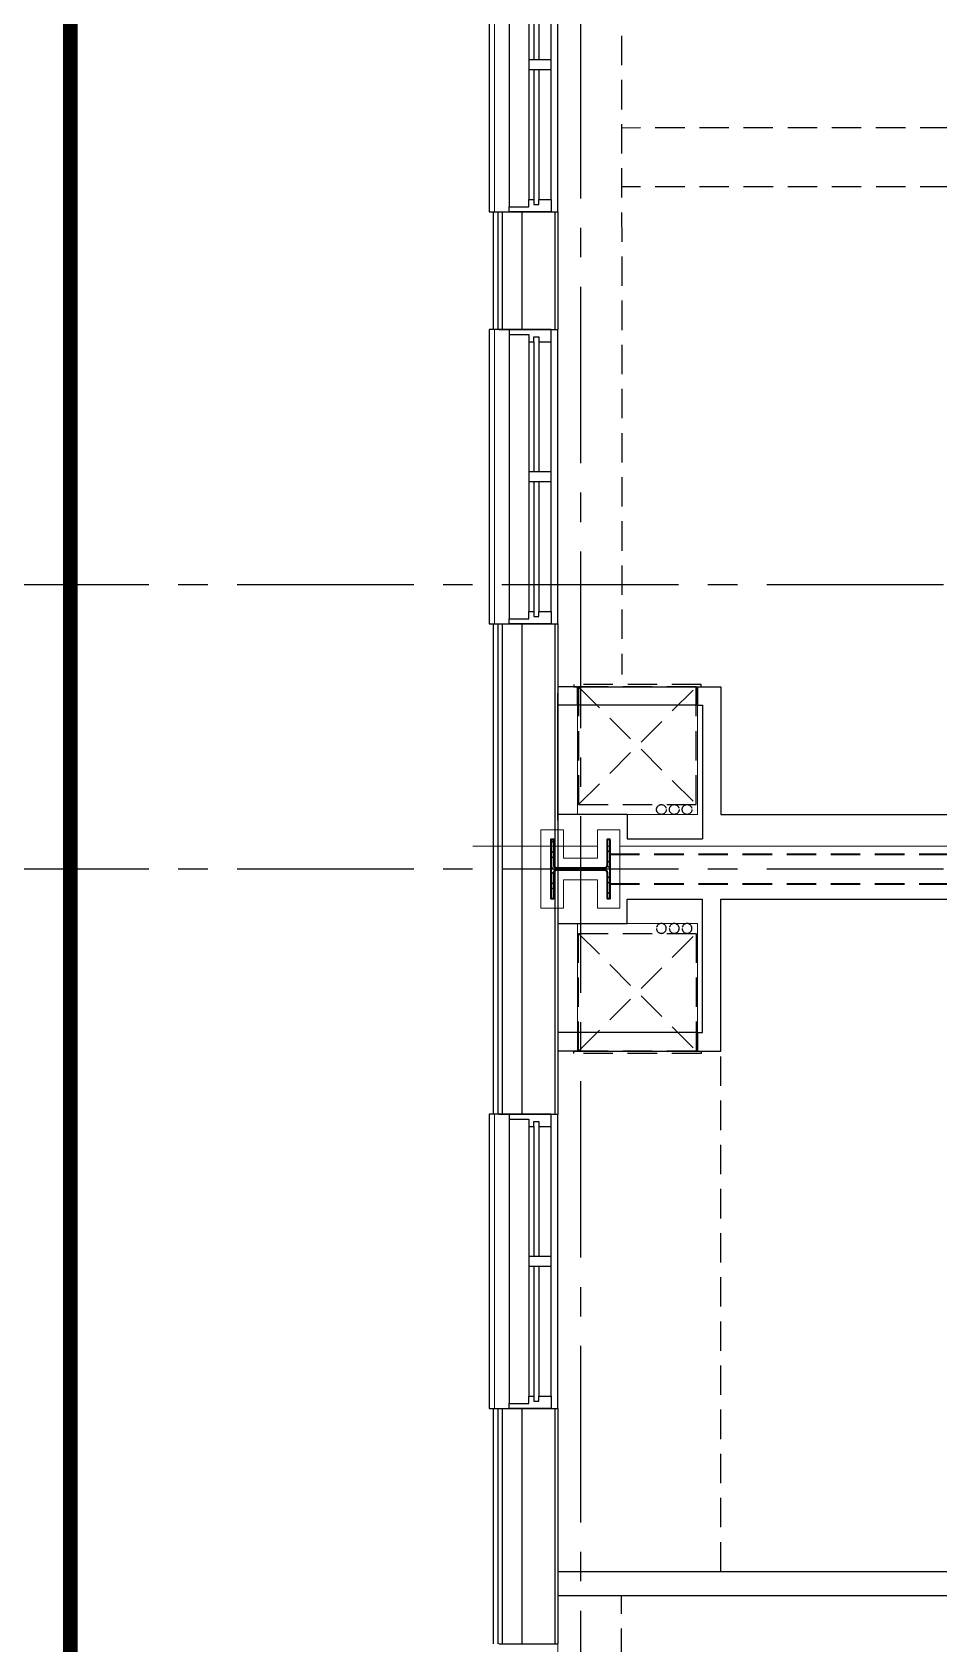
# Model space of a CAD drawing. Header units: inches. Extents: x 12000 to 16048, y 0 to 3185.
# Drawn here: x 12240.2 to 12425.1, y 1745.3 to 2073.9 of the extents above; entities that cross this region are included whole.
import ezdxf

# ---------------------------------------------------------------- set-up
doc = ezdxf.new("R2010")
doc.units = ezdxf.units.IN
doc.header["$LTSCALE"] = 48
doc.header["$MEASUREMENT"] = 0
for name, pattern in [('CENTER2', [1.125, 0.75, -0.125, 0.125, -0.125]), ('HIDDEN', [0.375, 0.25, -0.125]), ('HIDDEN2', [0.1875, 0.125, -0.0625]), ('PHANTOM2', [1.25, 0.625, -0.125, 0.125, -0.125, 0.125, -0.125])]:
    doc.linetypes.add(name, pattern=pattern)
for name, color, linetype in [('_0_Objects', 8, 'Continuous'), ('A-Door-Head', 8, 'Continuous'), ('A-Flor-Soffit', 8, 'HIDDEN2'), ('A-Glaz', 8, 'Continuous'), ('A-Glaz-Sill', 8, 'Continuous'), ('A-Grid(3-32)', 8, 'CENTER2'), ('A-HVAC', 8, 'HIDDEN2'), ('A-Site-Property', 8, 'PHANTOM2'), ('A-Wall-Full', 8, 'Continuous'), ('A-Wall-Hatch', 8, 'Continuous')]:
    doc.layers.add(name, color=color, linetype=linetype)
for name, color, linetype, lineweight in [('A-Detl-Hatch', 8, 'Continuous', 18), ('S-Detl-Hatch', 8, 'Continuous', 18), ('S-Detl-Wide', 8, 'Continuous', 35)]:
    doc.layers.add(name, color=color, linetype=linetype, lineweight=lineweight)
doc.layers.add('G-Anno-Nplt', color=8, linetype='Continuous', lineweight=18, plot=False)

# ---------------------------------------------------------------- blocks, each defined once
blk = doc.blocks.new('EXTERIOR WINDOW 3')
at = {"layer": 'A-Glaz'}
for p, q in [((5693, -8445.75), (5693, -8419.25)), ((5694, -8445.75), (5694, -8419.25)), ((5695, -8474.25), (5695, -8419.25)), ((5693, -8474.25), (5693, -8447.75)), ((5694, -8474.25), (5694, -8447.75))]:
    blk.add_line(p, q, dxfattribs=at)
for points in [[(5693, -8419.25), (5690.5, -8419.25), (5690.5, -8416.75), (5699, -8416.75), (5699, -8417.75), (5695, -8417.75), (5695, -8419.25), (5694, -8419.25), (5694, -8418.25), (5693, -8418.25), (5693, -8419.25)], [(5693, -8474.25), (5690.5, -8474.25), (5690.5, -8476.75), (5699, -8476.75), (5699, -8475.75), (5695, -8475.75), (5695, -8474.25), (5694, -8474.25), (5694, -8475.25), (5693, -8475.25), (5693, -8474.25)]]:
    blk.add_lwpolyline(points, dxfattribs=at)
blk.add_lwpolyline([(5690.5, -8445.75), (5690.5, -8447.75), (5695, -8447.75), (5695, -8445.75)], close=True, dxfattribs=at)
at = {"layer": 'A-Glaz-Sill'}
for p, q in [((5689.12, -8416.75), (5689.12, -8476.75)), ((5690.5, -8419.25), (5690.5, -8474.25)), ((5699, -8475.75), (5699, -8417.75))]:
    blk.add_line(p, q, dxfattribs=at)
blk.add_lwpolyline([(5699, -8476.75), (5703.12, -8476.75), (5703.12, -8416.75), (5699, -8416.75)], dxfattribs=at)
blk = doc.blocks.new('2ND FLOOR CORE & SHELL')
at = {"layer": 'A-Wall-Full'}
for p, q in [((8318.75, -8028.75), (8318.75, -8004.75)), ((8319.87, -8004.75), (8331.87, -8004.75)), ((8331.87, -8004.75), (8331.87, -8028.75)), ((8319.87, -8028.75), (8331.87, -8028.75)), ((8318.75, -8188.75), (8318.75, -8088.75)), ((8319.87, -8088.75), (8331.87, -8088.75)), ((8331.87, -8088.75), (8331.87, -8188.75)), ((8319.87, -8188.75), (8331.87, -8188.75)), ((8318.75, -8296.75), (8318.75, -8248.75)), ((8319.87, -8248.75), (8331.87, -8248.75)), ((8331.87, -8248.75), (8331.87, -8296.75)), ((8319.87, -8296.75), (8331.87, -8296.75))]:
    blk.add_line(p, q, dxfattribs=at)
at = {"layer": 'A-Wall-Hatch'}
for p, q in [((8319.75, -8028.75), (8319.75, -8004.75)), ((8320.62, -8028.75), (8320.62, -8004.75)), ((8324.62, -8028.75), (8324.62, -8004.75)), ((8331.25, -8004.75), (8331.25, -8028.75)), ((8319.75, -8188.75), (8319.75, -8088.75)), ((8320.62, -8188.75), (8320.62, -8088.75)), ((8324.62, -8188.75), (8324.62, -8088.75)), ((8331.25, -8088.75), (8331.25, -8188.75)), ((8319.75, -8296.75), (8319.75, -8248.75)), ((8320.62, -8296.75), (8320.62, -8248.75)), ((8324.62, -8296.75), (8324.62, -8248.75)), ((8331.25, -8248.75), (8331.25, -8296.75))]:
    blk.add_line(p, q, dxfattribs=at)
at = {"rotation": 180}
for p in [(14021, -16421.5), (14021, -16505.5), (14021, -16665.5)]:
    blk.add_blockref('EXTERIOR WINDOW 3', p, dxfattribs=at)
blk = doc.blocks.new('*U10')
at = {"layer": 'A-Detl-Hatch'}
h = blk.add_hatch(dxfattribs=at)
h.set_pattern_fill('ANSI32', color=256, scale=6, style=0)
h.set_pattern_definition([(45, (0, -6.06), (-1.591, 1.591), []), (45, (1.0607, -6.06), (-1.591, 1.591), [])])
edge = h.paths.add_edge_path()
edge.add_line((6, -12.12), (6, -11.515))
edge.add_line((6, -11.515), (0.795, -11.515))
edge.add_arc((0.795, -10.915), 0.6, 180, 270, ccw=False)
edge.add_line((0.195, -10.915), (0.195, -1.205))
edge.add_arc((0.795, -1.205), 0.6, 90, 180, ccw=False)
edge.add_line((0.795, -0.605), (6, -0.605))
edge.add_line((6, -0.605), (6, 0))
edge.add_line((6, 0), (-6, 0))
edge.add_line((-6, 0), (-6, -0.605))
edge.add_line((-6, -0.605), (-0.795, -0.605))
edge.add_arc((-0.795, -1.205), 0.6, 0, 90, ccw=False)
edge.add_line((-0.195, -1.205), (-0.195, -10.915))
edge.add_arc((-0.795, -10.915), 0.6, 270, 360, ccw=False)
edge.add_line((-0.795, -11.515), (-6, -11.515))
edge.add_line((-6, -11.515), (-6, -12.12))
edge.add_line((-6, -12.12), (6, -12.12))
at = {"linetype": 'ByBlock'}
blk.add_lwpolyline([(6, -12.12), (6, -11.515), (0.795, -11.515, -0.4142136), (0.195, -10.915), (0.195, -1.205, -0.4142136), (0.795, -0.605), (6, -0.605), (6, 0), (-6, 0), (-6, -0.605), (-0.795, -0.605, -0.4142136), (-0.195, -1.205), (-0.195, -10.915, -0.4142136), (-0.795, -11.515), (-6, -11.515), (-6, -12.12)], format="xyb", close=True, dxfattribs=at)
blk = doc.blocks.new('W12X65')
at = {"layer": 'S-Detl-Hatch'}
blk.add_lwpolyline([(13860.59, -7310.28), (13860.59, -7305.67), (13854.79, -7305.67), (13854.79, -7298.76), (13860.59, -7298.76), (13860.59, -7294.16), (13844.59, -7294.16), (13844.59, -7298.76), (13850.4, -7298.76), (13850.4, -7305.67), (13844.59, -7305.67), (13844.59, -7310.28)], close=True, dxfattribs=at)
at = {"layer": 'S-Detl-Wide'}
blk.add_blockref('*U10', (13852.59, -7296.16), dxfattribs=at)
blk = doc.blocks.new('2ND FLOOR - STRUCTURAL GRID')
at = {"layer": 'A-Grid(3-32)'}
for p, q in [((8336.5, -7426.01), (8336.5, -9409.77)), ((8104.5, -8080.75), (11912.5, -8080.75)), ((8104.5, -8138.75), (11912.5, -8138.75))]:
    blk.add_line(p, q, dxfattribs=at)
at = {"layer": 'S-Detl-Wide', "linetype": 'HIDDEN2'}
for p, q in [((8342.56, -8135.75), (8595.44, -8135.75)), ((8342.56, -8141.75), (8595.44, -8141.75))]:
    blk.add_line(p, q, dxfattribs=at)
at = {"rotation": 90}
blk.add_blockref('W12X65', (1034.28, -21991.34), dxfattribs=at)
blk = doc.blocks.new('HVAC UNIT NICHE')
at = {"layer": 'A-Door-Head'}
blk.add_lwpolyline([(4, 0), (28.5, 0), (28.5, -3.75), (4, -3.75)], close=True, dxfattribs=at)
at = {"layer": 'A-HVAC'}
for p, q in [((4.25, 0), (28.25, -24)), ((4.25, -24), (28.25, 0))]:
    blk.add_line(p, q, dxfattribs=at)
for points in [[(3.25, 0), (29.25, 0), (29.25, 0.5), (3.25, 0.5)], [(4.25, -24), (28.25, -24), (28.25, 0), (4.25, 0)]]:
    blk.add_lwpolyline(points, close=True, dxfattribs=at)
for centre in [(21.13, -25), (23.75, -25), (26.36, -25)]:
    blk.add_circle(centre, 1, dxfattribs=at)
at = {"layer": 'A-Wall-Full'}
for p, q in [((4, 0), (0, 0)), ((4, -3.75), (4, 0)), ((28.5, 0), (33.25, 0)), ((28.5, -3.75), (28.5, 0)), ((33.25, 0), (33.25, -26)), ((4, -3.75), (0, -3.75)), ((28.5, -3.75), (29.5, -3.75)), ((29.5, -3.75), (29.5, -26))]:
    blk.add_line(p, q, dxfattribs=at)
at = {"layer": 'G-Anno-Nplt'}
blk.add_lwpolyline([(4, 0), (4, -26), (28.5, -26), (28.5, 0)], close=True, dxfattribs=at)
blk = doc.blocks.new('King Suite 7')
at = {"layer": 'A-Flor-Soffit'}
for p, q in [((28.61, 143.75), (28.61, 249.87)), ((8.35, 9.1), (8.35, 138.87))]:
    blk.add_line(p, q, dxfattribs=at)
at = {"layer": 'A-Wall-Full'}
for p, q in [((9.55, 280.87), (24.86, 280.87)), ((9.55, 275.87), (9.55, 280.87)), ((24.86, 275.87), (24.86, 280.87)), ((28.61, 275.87), (28.61, 280.87)), ((28.61, 280.87), (256.43, 280.87)), ((-4.64, 275.87), (9.55, 275.87)), ((-4.64, 143.75), (138.24, 143.75)), ((-4.64, 138.87), (138.24, 138.87))]:
    blk.add_line(p, q, dxfattribs=at)
at = {"layer": 'G-Anno-Nplt'}
for p, q in [((-21.96, 291.62), (3.44, 291.62)), ((8.05, 291.62), (257.93, 291.62)), ((-4.64, 279), (-4.64, 9.1))]:
    blk.add_line(p, q, dxfattribs=at)
blk.add_lwpolyline([(-17.51, 237), (-4.64, 237), (-4.64, 177), (-17.51, 177)], close=True, dxfattribs=at)
at = {"xscale": -1, "rotation": 180}
blk.add_blockref('HVAC UNIT NICHE', (-4.64, 249.87), dxfattribs=at)
blk = doc.blocks.new('King Studio 2 -01')
at = {"layer": 'A-Flor-Soffit'}
for p, q in [((9.56, 267.64), (184.83, 267.54)), ((73.3, 146.74), (73.36, 267.6)), ((85.3, 146.73), (85.36, 267.6))]:
    blk.add_line(p, q, dxfattribs=at)
at = {"layer": 'A-Wall-Full'}
for p, q in [((214.58, 280.62), (188.58, 280.62)), ((213.33, 266.44), (213.33, 280.62)), ((213.33, 266.44), (218.33, 266.44)), ((218.33, 266.44), (218.33, 251.12)), ((213.33, 251.12), (218.33, 251.12)), ((213.33, 247.38), (213.33, 247.38)), ((213.33, 247.38), (213.33, 19.56))]:
    blk.add_line(p, q, dxfattribs=at)
at = {"layer": 'G-Anno-Nplt'}
blk.add_line((9.56, 280.62), (216.45, 280.62), dxfattribs=at)
for points in [[(30.45, 280.62), (30.45, 293.5), (90.45, 293.5), (90.45, 280.62)], [(114.45, 280.62), (114.45, 293.5), (174.45, 293.5), (174.45, 280.62)]]:
    blk.add_lwpolyline(points, close=True, dxfattribs=at)
at = {"xscale": -1, "rotation": 90}
blk.add_blockref('HVAC UNIT NICHE', (187.33, 280.62), dxfattribs=at)

msp = doc.modelspace()

# ---------------------------------------------------------------- linework, layer by layer
at = {"layer": 'A-Site-Property', "const_width": 3}
msp.add_lwpolyline([(12860, 809.2572, 0.00039089), (12716, 809.1446, 0.00127042), (12248, 807.2237), (12248, 1671.9933), (12248, 2571.9933), (15651.7518, 1937.5601, 0.00270737), (15800, 1910.7576), (15800, 809.2572), (12860, 809.2572)], format="xyb", dxfattribs=at)

# ---------------------------------------------------------------- block references
at = {"layer": '_0_Objects', "linetype": 'HIDDEN'}
msp.add_blockref('2ND FLOOR - STRUCTURAL GRID', (4015.5006, 10042.0072), dxfattribs=at)
at = {"layer": '_0_Objects'}
for name, p in [('2ND FLOOR CORE & SHELL', (4015.5006, 10042.0072)), ('King Suite 7', (12352.0117, 1616.2572))]:
    msp.add_blockref(name, p, dxfattribs=at)
at = {"layer": '_0_Objects', "xscale": -1, "rotation": 90}
msp.add_blockref('King Studio 2 -01', (12628, 2127.7121), dxfattribs=at)

doc.saveas('drawing.dxf')
